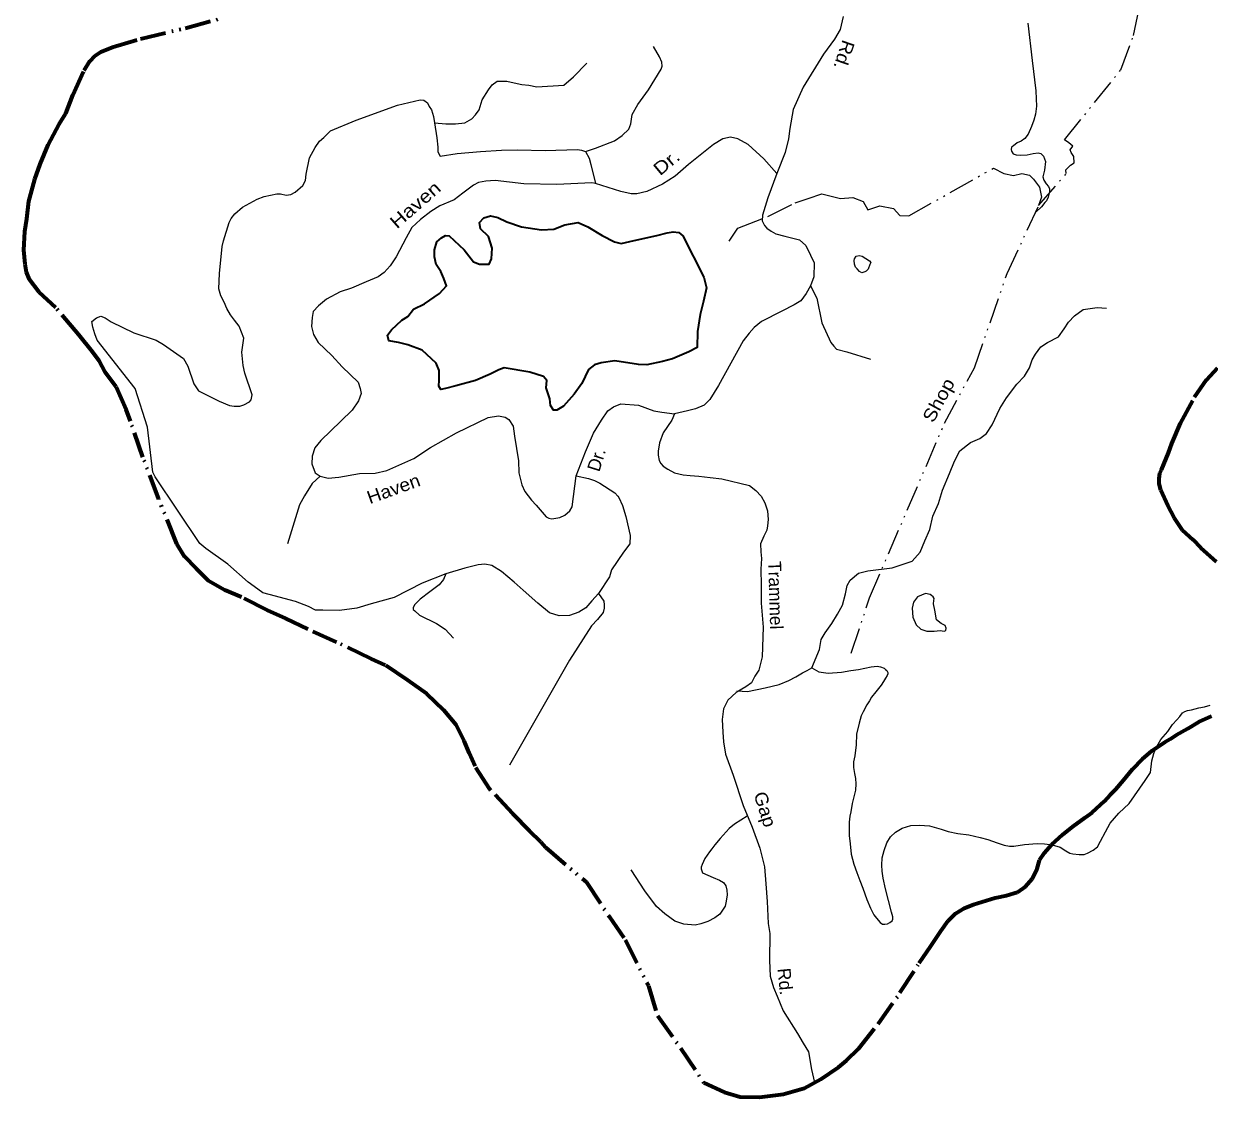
# Model space of a CAD drawing. Extents: x 269605 to 313519, y 160546 to 199228.
# Drawn here: x 301507 to 303338, y 163855 to 165513 of the extents above; entities that cross this region are included whole.
import ezdxf
from ezdxf.enums import TextEntityAlignment as Align

# ---------------------------------------------------------------- set-up
doc = ezdxf.new("R2010")
doc.units = 0
doc.header["$LTSCALE"] = 8
doc.linetypes.add('DASH_DOUBLE_DOT', pattern=[9.2, 5, -1.2, 0.3, -1.2, 0.3, -1.2])
doc.linetypes.add('SHORT_DASHED', pattern=[2.7, 1.5, -1.2])
for name, color, linetype, lineweight in [('11', 7, 'Continuous', 40), ('32', 7, 'Continuous', 25), ('35', 7, 'Continuous', 13), ('52', 7, 'SHORT_DASHED', 60), ('59', 7, 'DASH_DOUBLE_DOT', 13), ('60', 7, 'Continuous', 40)]:
    doc.layers.add(name, color=color, linetype=linetype, lineweight=lineweight)
doc.layers.add('21', color=7, linetype='Continuous')

msp = doc.modelspace()

# ---------------------------------------------------------------- linework, layer by layer
at = {"layer": '32'}
for points in [[(302772.687, 165524.088), (302768.003, 165504.015), (302759.306, 165488.962), (302742.715, 165465.727), (302711.133, 165414.696), (302695.745, 165380.239), (302690.755, 165350.959), (302688.427, 165334.747), (302683.054, 165314.146), (302670.321, 165281.553)], [(302670.321, 165281.553), (302650.249, 165303.966), (302625.995, 165326.046), (302610.272, 165335.078), (302598.898, 165337.42), (302587.19, 165334.743), (302572.805, 165326.046), (302533.999, 165295.603), (302513.426, 165277.204), (302494.023, 165264.826), (302469.812, 165253.591), (302454.389, 165249.807), (302445.367, 165250.098), (302429.321, 165253.604), (302390.657, 165266.253), (302384.546, 165267.126), (302330.714, 165264.639), (302279.9, 165265.487), (302235.264, 165270.848), (302221.214, 165269.844), (302209.839, 165267.503), (302201.811, 165263.488), (302185.753, 165251.111), (302172.037, 165240.74), (302149.959, 165231.373), (302136.076, 165223.01), (302120.353, 165210.633), (302106.971, 165198.255), (302098.274, 165182.197), (302082.574, 165152.773), (302073.351, 165139.043), (302063.984, 165128.338), (302054.952, 165121.647), (302036.218, 165113.953), (302013.804, 165104.586), (301996.074, 165098.565), (301974.999, 165087.191), (301962.454, 165077.155), (301954.425, 165068.457), (301952.753, 165059.09), (301951.749, 165045.374), (301954.76, 165032.997), (301962.12, 165020.285), (301983.488, 165000.228), (301999.085, 164983.152), (302023.788, 164959.243)], [(302670.321, 165281.553), (302656.64, 165243.84), (302648.201, 165217.061), (302647.584, 165208.182), (302651.264, 165201.157), (302655.185, 165196.977), (302661.878, 165192.319), (302668.862, 165188.536), (302682.831, 165184.752), (302705.529, 165178.93), (302715.133, 165170.344), (302722.408, 165155.499), (302728.228, 165143.274), (302727.693, 165121.647), (302722.34, 165107.932), (302715.649, 165096.223), (302707.275, 165085.058), (302697.25, 165078.493), (302678.349, 165069.126), (302646.904, 165053.068), (302635.529, 165043.702), (302627.668, 165035.004), (302618.301, 165022.961), (302580.187, 164954.129), (302566.951, 164932.638), (302558.253, 164923.94), (302544.892, 164917.981), (302532.67, 164915.071), (302512.59, 164910.559)], [(302023.788, 164959.243), (302027.186, 164949.698), (302028.524, 164942.004), (302024.51, 164930.631), (302014.473, 164916.246), (301996.994, 164898.965), (301966.134, 164869.411), (301956.767, 164857.703), (301952.753, 164844.991), (301952.418, 164832.948), (301957.603, 164819.232), (301964.963, 164813.879), (301977.675, 164810.868), (301994.067, 164812.541), (302026.182, 164818.228), (302049.934, 164818.897), (302067.928, 164822.946), (302109.631, 164841.336), (302135.406, 164858.372), (302175.885, 164881.12), (302224.808, 164904.897), (302240.497, 164907.212), (302250.973, 164905.175), (302256.502, 164901.39), (302263.486, 164891.203), (302265.523, 164876.067), (302271.387, 164837.947), (302271.926, 164819.307), (302276.581, 164800.97), (302281.529, 164790.2), (302291.714, 164776.81), (302298.712, 164769.302), (302314.107, 164751.514), (302318.487, 164749.158), (302323.047, 164748.114), (302335.121, 164750.318), (302343.15, 164753.664), (302350.844, 164760.355), (302354.382, 164766.759), (302360.562, 164814.453), (302374.708, 164851.506), (302387.456, 164880.579), (302399.679, 164900.663), (302409.43, 164915.067), (302418.303, 164921.329), (302429.652, 164925.986), (302456.856, 164923.541), (302480.288, 164915.216), (302493.093, 164913.179), (302512.59, 164910.559)], [(302512.59, 164910.559), (302508.225, 164900.662), (302495.13, 164880.87), (302489.309, 164865.588), (302487.14, 164852.678), (302487.272, 164846.668), (302488.727, 164838.227), (302491.056, 164833.57), (302494.839, 164829.786), (302502.114, 164824.838), (302512.59, 164819.307), (302525.976, 164816.105), (302536.453, 164815.232), (302549.839, 164814.068), (302567.62, 164811.872), (302585.35, 164810.199), (302628.17, 164799.829), (302638.038, 164791.8), (302646.402, 164783.437), (302651.754, 164773.067), (302655.769, 164760.355), (302656.939, 164747.308), (302656.27, 164737.272), (302654.932, 164730.581), (302650.249, 164721.549), (302645.231, 164709.84), (302645.565, 164697.463), (302646.613, 164686.847), (302645.9, 164670.7), (302646.234, 164645.611), (302646.234, 164618.179), (302649.245, 164580.711), (302647.573, 164535.215), (302642.554, 164514.475), (302636.366, 164505.108), (302631.296, 164494.915), (302622.397, 164489.004), (302607.596, 164480.018), (302594.884, 164468.309), (302587.859, 164454.594), (302585.851, 164438.202), (302586.855, 164418.799), (302588.263, 164403.959), (302591.295, 164384.993), (302602.765, 164352.351), (302618.519, 164305.744), (302632.208, 164271.92), (302644, 164239.789), (302651.393, 164210.842), (302653.55, 164184.53), (302655.267, 164157.53), (302656.939, 164123.409), (302659.612, 164108.034), (302659.281, 164066.204), (302660.285, 164042.117), (302665.302, 164024.722), (302670.822, 164011.341), (302679.974, 163988.279), (302702.436, 163953.467), (302711.133, 163938.747), (302719.2, 163925.287), (302724.013, 163897.935), (302728.679, 163877.602)]]:
    msp.add_lwpolyline(points, dxfattribs=at)
at = {"layer": '35'}
for points in [[(303058.09, 165513.44), (303064.537, 165455.936), (303070.269, 165409.09), (303071.164, 165396.909), (303071.522, 165385.264), (303069.731, 165372.904), (303067.224, 165363.947), (303063.463, 165353.915), (303058.448, 165342.002), (303053.433, 165335.373), (303047.702, 165331.611), (303041.434, 165328.924), (303036.061, 165324.088), (303032.76, 165322.261), (303032.478, 165318.713), (303032.837, 165316.026), (303035.523, 165312.085), (303040.001, 165310.294), (303047.344, 165309.756), (303057.015, 165310.294), (303066.508, 165312.354), (303074.209, 165313.608), (303078.328, 165312.533), (303082.268, 165308.055), (303085.492, 165300.172), (303083.532, 165286.589), (303081.015, 165276.436), (303082.985, 165271.062), (303086.567, 165265.508), (303090.149, 165261.567), (303091.76, 165257.985), (303091.76, 165252.969), (303089.432, 165245.086), (303086.925, 165239.354), (303084.352, 165236.569), (303079.22, 165230.026), (303071.017, 165222.386)], [(302375.125, 165315.547), (302390.156, 165320.719), (302419.758, 165332.036), (302431.399, 165339.895), (302441.656, 165350.031), (302444.785, 165358.232), (302446.822, 165372.495), (302455.844, 165388.213), (302472.281, 165410.86), (302491.928, 165442.79), (302493.383, 165447.447), (302492.801, 165453.269), (302489.309, 165461.71), (302479.997, 165477.428)], [(302141.845, 165359.833), (302159.305, 165358.086), (302174.438, 165358.378), (302188.697, 165359.833), (302199.465, 165365.946), (302205.285, 165372.058), (302210.594, 165379.781), (302215.179, 165395.053), (302225.364, 165410.48), (302230.893, 165418.63), (302238.75, 165424.16), (302253.592, 165423.87), (302264.942, 165421.541), (302276.873, 165418.776), (302287.64, 165418.048), (302299.863, 165415.137), (302341.531, 165417.953), (302356.318, 165430.564), (302377.271, 165451.812)], [(302159.198, 164663.158), (302122.719, 164649.047), (302079.344, 164626.547), (302043.812, 164616.75), (302021.659, 164610.46), (301994.887, 164606.676), (301969.569, 164606.967), (301957.929, 164607.404), (301947.161, 164612.934), (301927.081, 164620.502), (301886.34, 164631.272), (301876.446, 164634.037), (301868.879, 164639.568), (301854.038, 164650.337), (301822.609, 164677.99), (301788.562, 164702.453), (301779.438, 164710.266), (301710.406, 164813.203), (301706.906, 164820.344), (301698.438, 164889.594), (301679.656, 164949.328), (301620.906, 165024.125), (301617.447, 165033.683), (301613.955, 165044.162), (301612.688, 165052.906), (301619.875, 165058.75), (301626.468, 165061.335), (301633.453, 165058.425), (301642.656, 165052.235), (301677.686, 165035.43), (301712.025, 165024.078), (301723.374, 165017.529), (301754.221, 164995.552), (301760.915, 164983.91), (301770.344, 164956.485), (301777.5, 164946.062), (301809.406, 164929.781), (301825.062, 164923.266), (301832.219, 164921.969), (301841.156, 164922.36), (301847.562, 164924.5), (301856.188, 164928.703), (301858.625, 164931.985), (301860.281, 164939.719), (301848.781, 164972.938), (301846.125, 164984.953), (301844.375, 165005.625), (301847.25, 165027.297), (301840.031, 165045.719), (301832.875, 165054.844), (301827, 165063.328), (301821.156, 165073.078), (301817.188, 165082.75), (301812.031, 165092.703), (301808.906, 165103.438), (301809.562, 165127), (301813.969, 165168.953), (301815.719, 165177.297), (301824.781, 165205.719), (301828.031, 165212.078), (301833.531, 165219.438), (301845.312, 165229.547), (301868, 165242.062), (301878.625, 165245.86), (301898.344, 165250.11), (301904, 165250.219), (301912.688, 165248.219), (301919.781, 165248.812), (301926.719, 165252.891), (301938.429, 165262.905), (301942.795, 165270.473), (301943.377, 165280.37), (301948.615, 165305.402), (301957.345, 165321.702), (301964.039, 165331.162), (301971.022, 165336.984), (301981, 165347.375), (302020.688, 165364.047), (302084.594, 165387), (302119.812, 165395.141), (302125.548, 165394.471), (302130.786, 165390.396), (302133.405, 165385.156), (302136.897, 165379.917), (302140.099, 165369.438), (302141.845, 165359.833)], [(302141.845, 165359.833), (302145.628, 165336.547), (302146.792, 165322.284), (302147.083, 165315.008), (302150.575, 165308.313), (302176.766, 165312.097), (302212.851, 165315.298), (302245.153, 165317.627), (302270.18, 165317.773), (302312.562, 165317.031), (302362.406, 165318.656), (302368.938, 165317.328), (302375.125, 165315.547)], [(302375.125, 165315.547), (302380.763, 165304.966), (302383.382, 165295.36), (302390.657, 165266.253)], [(302722.34, 165107.932), (302732.376, 165089.198), (302740.172, 165051.001), (302753.829, 165020.662), (302758.532, 165015.018), (302762.639, 165009.996), (302778.348, 165005.837), (302815.201, 164994.849)], [(302724.562, 164518.188), (302736.247, 164546.619), (302738.755, 164561.667), (302744.845, 164572.415), (302755.232, 164586.747), (302764.187, 164601.078), (302771.709, 164615.051), (302776.366, 164632.248), (302779.231, 164645.504), (302783.53, 164653.745), (302796.425, 164664.493), (302810.753, 164667.718), (302848.364, 164672.734), (302879.17, 164682.766), (302891.706, 164696.56), (302899.228, 164714.116), (302906.751, 164731.671), (302911.407, 164752.452), (302920.004, 164771.978), (302926.5, 164792.375), (302936.969, 164818.125), (302944.625, 164837.219), (302953.219, 164853.453), (302969.438, 164865.844), (302983.75, 164872.516), (302994.25, 164880.156), (303002.812, 164893.516), (303014.969, 164918.735), (303025.125, 164935.281), (303041.156, 164956.141), (303052.906, 164968.438), (303060.375, 164981.25), (303064.688, 164993.547), (303070, 165002.625), (303078.031, 165013.844), (303088.188, 165020.266), (303105.281, 165029.36), (303114.375, 165041.641), (303120.781, 165051.797), (303129.875, 165061.422), (303143.75, 165071.578), (303165.013, 165074.367), (303179.341, 165073.65)], [(301964.963, 164813.879), (301952.689, 164802.716), (301941.048, 164783.505), (301933.469, 164770.078), (301914.531, 164709.594)], [(302360.562, 164814.453), (302379.531, 164810.406), (302388.906, 164807.266), (302397.156, 164803.094), (302420.156, 164788.312), (302424.812, 164783.172), (302426.594, 164781.188), (302432.094, 164768.891), (302437.312, 164751.953), (302443.844, 164722.625), (302443.188, 164709.594), (302433.406, 164696.594), (302415.156, 164669.235), (302412, 164658.438), (302395.188, 164633.172)], [(302395.188, 164633.172), (302384.875, 164621.797), (302375.281, 164611.031), (302364.531, 164604.312), (302350.406, 164598.938), (302334.281, 164598.266), (302319.5, 164602.985), (302301.375, 164617.766), (302278.531, 164637.891), (302264.943, 164650.483), (302245.154, 164666.783), (302230.312, 164676.389), (302219.545, 164678.426), (302209.36, 164676.971), (302200.921, 164675.224), (302188.698, 164672.023), (302159.198, 164663.158)], [(302159.198, 164663.158), (302155.523, 164654.558), (302148.83, 164646.117), (302134.571, 164635.347), (302119.438, 164623.995), (302111.581, 164615.845), (302108.962, 164611.479), (302108.671, 164608.277), (302111.581, 164605.948), (302118.856, 164599.545), (302144.756, 164586.737), (302158.142, 164577.714), (302170.947, 164563.888)], [(302395.188, 164633.172), (302403.188, 164621.172), (302404.031, 164615.36), (302404.031, 164610.375), (302402.375, 164603.719), (302393.25, 164592.922), (302384.094, 164582.938), (302350, 164529.75), (302257.75, 164367.672)], [(302724.562, 164518.188), (302735.156, 164512.016), (302749.688, 164509.797), (302770.438, 164511.578), (302784.562, 164513.766), (302796.469, 164515.75), (302806.438, 164517.844), (302815.906, 164519.422), (302825.188, 164520.469), (302830.781, 164519.766), (302836.031, 164517.5), (302838.5, 164515.75), (302840.406, 164513.828), (302841.625, 164510.828), (302841.625, 164508.735), (302840.75, 164506.453), (302838.156, 164502.266), (302835.156, 164497.172), (302831.656, 164491.578), (302823.094, 164481.078), (302816.594, 164473.016), (302813.281, 164467.235), (302809.594, 164461.11), (302803.656, 164450.25), (302800.656, 164443.781), (302797.531, 164432.75), (302793.5, 164415.578), (302792.781, 164399.297), (302790.688, 164382.297), (302788.75, 164372.86), (302788.594, 164364.453), (302790.5, 164354.812), (302791.75, 164347.453), (302792.25, 164339.062), (302791.75, 164329.422), (302789.469, 164318.75), (302786.656, 164308.766), (302784.75, 164295.985), (302783.156, 164289.141), (302782.281, 164279.703), (302781.938, 164271.641), (302782.094, 164259.375), (302783.562, 164246.328), (302785.406, 164230.562), (302789.375, 164214.75), (302793.75, 164202.094), (302798.562, 164189.86), (302803.281, 164177.953), (302809.594, 164160.453), (302814.844, 164146.953), (302820.125, 164136.797), (302824.5, 164131.375), (302830.094, 164124.891), (302833.781, 164122.266), (302837.094, 164122.266), (302841.469, 164122.969), (302845.156, 164124.891), (302848.469, 164127.36), (302849.531, 164129.797), (302849.344, 164133.828), (302847.438, 164141.016), (302838.312, 164176.735), (302834.656, 164193.188), (302832.906, 164204.047), (302832.719, 164213.203), (302833.25, 164224.531), (302836.031, 164236.266), (302840.406, 164248), (302846.188, 164256.938), (302853.531, 164264.625), (302864.219, 164270.594), (302877.375, 164274.438), (302890.656, 164275.141), (302906.094, 164274.094), (302924.125, 164269.188), (302935.156, 164265.328), (302949.875, 164262.531), (302967.031, 164260.25), (302984.188, 164256.062), (302996.438, 164253.062), (303010.812, 164247.828), (303021.312, 164244.328), (303029.531, 164242.735), (303036.531, 164242.906), (303052.812, 164245.203), (303072.625, 164246.781), (303083.812, 164246.25), (303095.719, 164244.672), (303108.156, 164240.985), (303116.562, 164235.562), (303123.031, 164231.719), (303127.594, 164230.672), (303137.25, 164229.953), (303145.281, 164229.953), (303150.375, 164231.719), (303158.938, 164236.61), (303165.594, 164241.86), (303170.312, 164250.625), (303178.031, 164264.797), (303185.219, 164278.297)], [(302608.594, 164482.766), (302625.312, 164481.578), (302652.656, 164487.312), (302673.812, 164492.61), (302688.844, 164498.781), (302699.875, 164504.078), (302710, 164510.25), (302717.062, 164514.219), (302724.562, 164518.188)], [(303185.219, 164278.297), (303198.531, 164293.703), (303214.438, 164308.578), (303239.125, 164343.953), (303247.406, 164356.485), (303249.469, 164374.438), (303252.781, 164385.641), (303255.781, 164393.86), (303263.656, 164407.36), (303274, 164419.61), (303281.531, 164430.469), (303288, 164437.812), (303292.562, 164443.078), (303296.75, 164448.844), (303300.531, 164450.61), (303304.812, 164452.172), (303310.75, 164453.391), (303321.969, 164456.391), (303331.062, 164457.953), (303339.656, 164460.578)], [(302624.5, 164288.922), (302605.125, 164276.953), (302596.812, 164270.141), (302583.156, 164254.422), (302574.562, 164244.625), (302570.094, 164238.406), (302566.562, 164233.938), (302559.438, 164223.562), (302555.281, 164214.281), (302553.531, 164210.36), (302553.531, 164207.688), (302555.594, 164201.61), (302571.875, 164194.485), (302581.688, 164190.047), (302587.906, 164186.485), (302591.562, 164181.688), (302593.406, 164174.969), (302593.844, 164167.797), (302592.344, 164157.719), (302590.562, 164150.297), (302582.562, 164137.547), (302574.875, 164131.906), (302563.875, 164126.266), (302553.188, 164123.016), (302544.312, 164120.938), (302526.812, 164122.422), (302512.844, 164127), (302497.531, 164138.328), (302484.844, 164149.656), (302466.812, 164173.688), (302445.5, 164206.36)]]:
    msp.add_lwpolyline(points, dxfattribs=at)
at = {"layer": '52', "linetype": 'DASH_DOUBLE_DOT', "lineweight": 70}
for points in [[(302306.003, 164249.277), (302288.308, 164266.422), (302262.988, 164292.91), (302227.103, 164330.708), (302204.527, 164366.287), (302195.487, 164386.714), (302187.63, 164405.287), (302175.02, 164430.116), (302156.33, 164452.75), (302129.705, 164478.044), (302099.949, 164499.255), (302065.415, 164522.392), (302043.785, 164532.28), (301990.338, 164557.932), (301946.53, 164577.78), (301912.288, 164594.204), (301883.468, 164607.407), (301843.925, 164627.047), (301818.054, 164638.302), (301792.976, 164652.589), (301773.48, 164671.58), (301755.799, 164689.865), (301743.701, 164709.804), (301716.182, 164778.471), (301691.576, 164843.421), (301672.147, 164898.998), (301665.434, 164916.878), (301650.23, 164952.186), (301633.306, 164974.723), (301624.145, 164992.165), (301613.63, 165005.914), (301592.575, 165032.254), (301556.838, 165074.379), (301531.408, 165098.43), (301516.251, 165117.882), (301511.78, 165129.009), (301509.711, 165141.308), (301507.41, 165163.306), (301509.023, 165191.933), (301512.159, 165211.383), (301515.514, 165238.693), (301524.671, 165272.534), (301532.767, 165296.03), (301545.372, 165325.471), (301562.366, 165357.873), (301572.69, 165373.946), (301583.444, 165402.267), (301600.621, 165440.702), (301609.629, 165455.032), (301617.234, 165463.294), (301626.619, 165469.08), (301644.511, 165476.402), (301687.703, 165489.555), (301757.181, 165506.019), (301813.218, 165521.17)], [(303349.454, 164681.728), (303325.193, 164703.317), (303313.372, 164715.873), (303296.776, 164730.477), (303284.592, 164749.2), (303274.322, 164769.043), (303263.516, 164792.617), (303260.787, 164802.428), (303260.995, 164809.742), (303261.911, 164818.87), (303264.508, 164823.696), (303275.164, 164850.129), (303280.517, 164864.596), (303293.77, 164895.916), (303315.251, 164936.034), (303333.841, 164962.856), (303350.92, 164981.232)], [(302306.003, 164249.277), (302313.631, 164240.525), (302375.81, 164187.477), (302411.441, 164133.992), (302436.382, 164098.335), (302472.013, 164027.021), (302486.265, 163980.667), (302521.895, 163930.747), (302557.526, 163877.261), (302588.86, 163862.948), (302613.174, 163855.929), (302643.567, 163854.993), (302680.973, 163859.672), (302712.984, 163869.085), (302738.447, 163882.902), (302765.896, 163901.496), (302777.816, 163912.048), (302796.71, 163929.717), (302826.686, 163967.774), (302860.587, 164016.057), (302890.235, 164062.047), (302908.143, 164088.273), (302923.552, 164111.561), (302935.096, 164127.671), (302946.42, 164138.846), (302959.511, 164146.997), (302974.38, 164152.551), (303007.642, 164163.039), (303024.851, 164166.777), (303042.085, 164171.674), (303054.578, 164180.386), (303064.757, 164192.254), (303072.584, 164208.439), (303076.072, 164221.175), (303083.801, 164232.483), (303094.54, 164244.95), (303112.177, 164260.814), (303127.792, 164273.122), (303146.612, 164287.134), (303157.192, 164294.726), (303176.694, 164312.321), (303184.935, 164321.851), (303193.772, 164330.698), (303205.828, 164344.906), (303219.823, 164361.577), (303235.022, 164377.491), (303249.418, 164389.823), (303270.066, 164403.797), (303278.147, 164408.391), (303287.483, 164414.788), (303304.878, 164424.621), (303322.344, 164435.001), (303341.479, 164443.518)]]:
    msp.add_lwpolyline(points, dxfattribs=at)
at = {"layer": '59'}
for points in [[(303074.746, 165231.83), (303117.372, 165281.273), (303116.656, 165287.363), (303123.82, 165294.529), (303129.551, 165298.112), (303129.193, 165307.785), (303124.894, 165313.876), (303123.461, 165318.176), (303127.76, 165323.908), (303121.312, 165328.924), (303114.865, 165333.582), (303201.812, 165441.766), (303221.375, 165494.375), (303236.531, 165567.094), (303283.594, 165683.188), (303291.75, 165774.031), (303327.594, 165859.344), (303324.438, 165917.422), (303272.125, 166099.531), (303275.469, 166201.516), (303319.5, 166301.641), (303322.781, 166324.594)], [(302596.692, 165176.747), (302610.078, 165196.831), (302657.804, 165215.46), (302698.545, 165236.417), (302718.916, 165242.821), (302739.868, 165249.807), (302768.969, 165242.821), (302787.594, 165244.568), (302803.89, 165238.164), (302810.875, 165225.356), (302829.738, 165231.651), (302850.513, 165227.352), (302860.543, 165216.603), (302874.155, 165215.887), (303004.897, 165289.692), (303021.017, 165281.452), (303036.061, 165278.227), (303048.956, 165281.452), (303060.419, 165278.944), (303066.866, 165272.853), (303075.821, 165260.313), (303079.045, 165244.907), (303074.746, 165231.83)], [(302785.469, 164540.891), (302813.719, 164626.328), (302929.5, 164896.078), (302975.531, 164981.172), (303026.125, 165127.203), (303074.746, 165231.83)]]:
    msp.add_lwpolyline(points, dxfattribs=at)
at = {"layer": '60', "lineweight": 35}
msp.add_lwpolyline([(302430.235, 165173.545), (302450.023, 165178.202), (302484.944, 165185.77), (302501.241, 165189.845), (302510.553, 165191.592), (302519.283, 165190.427), (302525.103, 165185.188), (302557.697, 165121.151), (302561.771, 165104.851), (302557.115, 165084.476), (302551.876, 165063.519), (302547.802, 165037.322), (302547.22, 165012.58), (302534.416, 165006.177), (302509.389, 164995.116), (302493.674, 164991.041), (302469.812, 164985.802), (302457.007, 164986.384), (302420.34, 164992.205), (302399.388, 164989.295), (302388.911, 164985.802), (302379.599, 164978.816), (302369.122, 164957.276), (302357.482, 164940.685), (302341.186, 164922.056), (302330.709, 164916.235), (302325.471, 164916.235), (302320.815, 164923.22), (302319.651, 164933.699), (302314.413, 164950.582), (302314.995, 164961.643), (302310.339, 164968.046), (302288.804, 164974.45), (302249.227, 164981.436), (302241.078, 164978.525), (302227.692, 164971.539), (302204.993, 164961.643), (302174.728, 164953.784), (302159.014, 164949.708), (302151.448, 164947.962), (302148.537, 164953.201), (302149.12, 164962.516), (302149.12, 164977.069), (302144.464, 164988.713), (302122.929, 165008.506), (302100.812, 165016.656), (302086.262, 165020.731), (302071.129, 165023.059), (302069.383, 165031.791), (302075.203, 165039.942), (302091.5, 165055.078), (302100.812, 165060.899), (302109.542, 165071.96), (302126.421, 165080.11), (302149.702, 165096.41), (302160.178, 165108.053), (302156.104, 165119.405), (302151.448, 165129.884), (302144.464, 165140.945), (302141.553, 165152.588), (302141.553, 165163.649), (302145.628, 165175.874), (302152.612, 165182.278), (302159.014, 165185.77), (302164.252, 165185.188), (302187.533, 165163.649), (302202.083, 165145.02), (302211.395, 165141.527), (302225.946, 165141.527), (302230.02, 165149.677), (302230.602, 165165.977), (302225.364, 165184.024), (302212.559, 165196.249), (302211.395, 165205.563), (302217.798, 165213.132), (302228.274, 165216.042), (302239.333, 165213.714), (302253.301, 165206.728), (302276, 165199.16), (302306.846, 165194.503), (302326.053, 165195.667), (302342.932, 165202.362), (302363.885, 165205.855), (302378.435, 165198.869), (302400.552, 165185.479), (302419.758, 165176.165)], close=True, dxfattribs=at)
at = {"layer": '60', "lineweight": 25}
for points in [[(302793.022, 165153.814), (302797.679, 165154.889), (302801.977, 165153.635), (302813.44, 165146.649), (302815.41, 165144.14), (302814.156, 165140.737), (302811.291, 165133.75), (302808.246, 165130.705), (302806.276, 165129.451), (302803.231, 165128.376), (302801.798, 165128.197), (302798.216, 165130.167), (302794.276, 165134.109), (302791.769, 165136.975), (302790.336, 165141.274), (302789.619, 165147.186), (302790.336, 165149.515)], [(302899.945, 164632.965), (302887.766, 164627.949), (302881.677, 164619.709), (302879.527, 164610.035), (302880.602, 164596.42), (302885.617, 164584.597), (302892.781, 164577.79), (302902.094, 164574.565), (302913.557, 164574.565), (302922.512, 164575.998), (302928.959, 164574.923), (302931.466, 164575.64), (302931.825, 164579.223), (302930.392, 164583.522), (302924.302, 164586.747), (302916.78, 164592.479), (302914.631, 164607.169), (302912.482, 164616.842), (302912.84, 164621.858), (302913.198, 164625.441), (302911.765, 164627.59), (302909.258, 164629.74), (302907.467, 164631.532)]]:
    msp.add_lwpolyline(points, close=True, dxfattribs=at)

# ---------------------------------------------------------------- texts
at = {"layer": '11'}
for s, rotation, width, p in [('Rd.', 251.179, 1.1, (302764.944, 165467.604)), ('Dr.', 39.845, 1.2, (302506.519, 165290.794)), ('Haven', 41.163, 1.2, (302118.643, 165225.531)), ('Haven', 19.836, 1.1, (302081.854, 164785.229)), ('Gap', 287.677, 1.1, (302642.779, 164296.673))]:
    msp.add_text(s, height=20, rotation=rotation, dxfattribs=dict(at, width=width)).set_placement(p, align=Align.CENTER)
for s, rotation, p in [('Dr.', 72.831, (302401.48, 164836.695)), ('Trammel', 271.734, (302658.599, 164630.008)), ('Rd.', 275.54, (302673.422, 164032.881))]:
    msp.add_text(s, height=20, rotation=rotation, dxfattribs=at).set_placement(p, align=Align.CENTER)
at = {"layer": '21', "width": 1.15}
msp.add_text('Shop', height=20, rotation=61.589, dxfattribs=at).set_placement((302929.002, 164926.683), align=Align.CENTER)
msp.add_text('Shop', height=20, rotation=61.589, dxfattribs=at).set_placement((302929.002, 164926.683), align=Align.CENTER)

doc.saveas('drawing.dxf')
